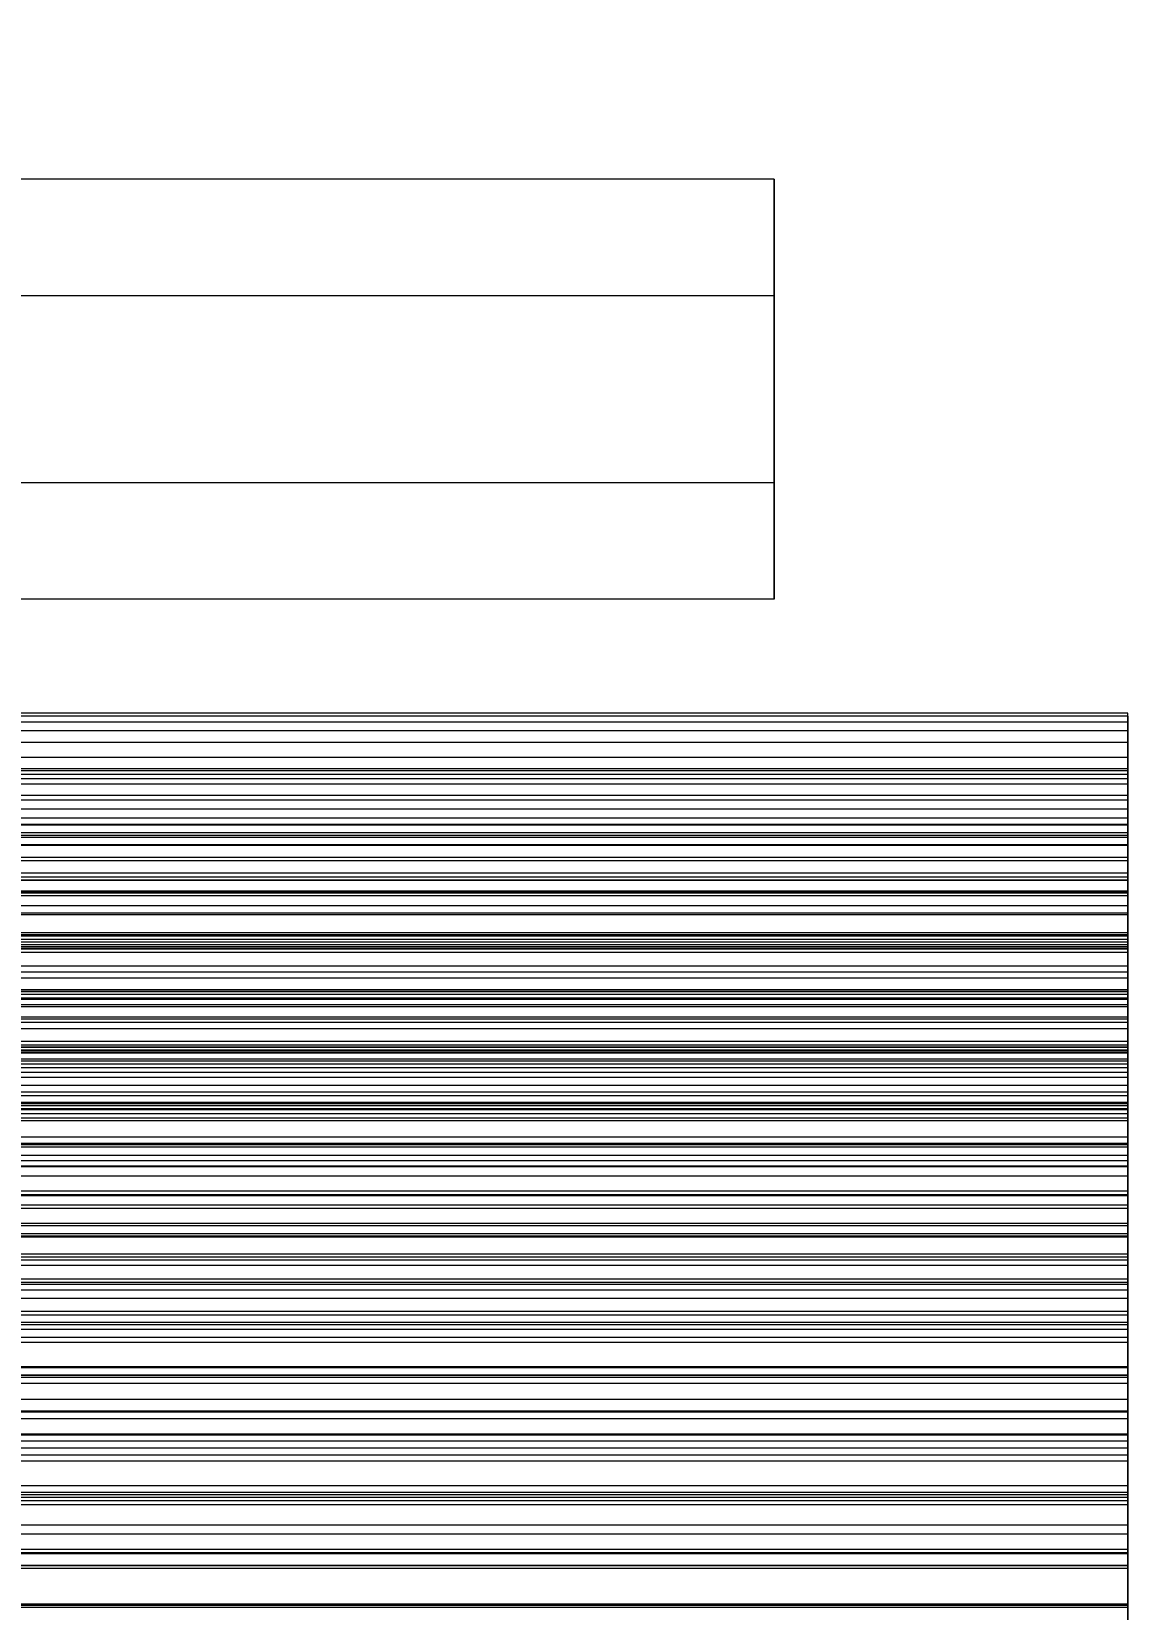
# Model space of a CAD drawing. Header units: millimetres. Extents: x -191664 to 191490, y -197311 to 10263.
# Drawn here: x 2627 to 2721.3, y -117138.5 to -117004.7 of the extents above; entities that cross this region are included whole.
import ezdxf

# ---------------------------------------------------------------- set-up
doc = ezdxf.new("R2010")
doc.units = ezdxf.units.MM
doc.layers.add('DET_briquetadora_frontal', color=7, linetype='Continuous', lineweight=0)
doc.layers.add('R15_COTAS_TRANSPORTE_P', color=1, linetype='Continuous', lineweight=0)
doc.dimstyles.new('PLANTA_20', dxfattribs={"dimtxt": 50, "dimasz": 30, "dimexe": 30, "dimexo": 16, "dimgap": 20, "dimtad": 1, "dimtih": 1, "dimtoh": 1, "dimdec": 1, "dimzin": 0, "dimdsep": 46, "dimcen": 0.09, "dimadec": 0, "dimazin": 0, "dimtfac": 1, "dimtdec": 4, "dimtofl": 0, "dimtmove": 0, "dimatfit": 3, "dimfxl": 1, "dimtolj": 1, "dimtzin": 0, "dimarcsym": 0})

# ---------------------------------------------------------------- blocks, each defined once
blk = doc.blocks.new('*D133')
at = {"layer": 'Defpoints', "color": 0, "transparency": 16777216}
for p in [(439.69, -194147.98), (217.89, -194406.09), (-500, -194490), (-500, -194490), (500, -194490)]:
    blk.add_point(p, dxfattribs=at)
at = {"layer": 'R15_COTAS_TRANSPORTE_P', "color": 0, "lineweight": -2, "transparency": 16777216}
blk.add_arc((-500, -194490), 722.77, 2.37834, 17.62166, dxfattribs=at)
at = {"layer": 'R15_COTAS_TRANSPORTE_P', "color": 0, "transparency": 16777216}
for points in [[(184.12, -194272.81), (193.59, -194269.58), (179.18, -194242.8)], [(227.15, -194459.9), (217.15, -194460.11), (222.77, -194490)]]:
    blk.add_solid(points, dxfattribs=at)

msp = doc.modelspace()

# ---------------------------------------------------------------- linework, layer by layer
at = {"layer": 'DET_briquetadora_frontal', "color": 9, "true_color": 0xb9c3c2}
for p, q in [((2690, -117017.25), (2450, -117017.25)), ((2690, -117017.25), (2690, -117019.11)), ((2690, -117018.91), (2690, -117017.25)), ((2690, -117017.75), (2690, -117017.65)), ((2690, -117017.65), (2690, -117020.99)), ((2690, -117021.28), (2690, -117017.75)), ((2690, -117023.77), (2690, -117018.91)), ((2690, -117019.11), (2690, -117024.13)), ((2690, -117020.99), (2690, -117027.12)), ((2690, -117027.53), (2690, -117021.28)), ((2690, -117030.87), (2690, -117023.77)), ((2690, -117024.13), (2690, -117031.31)), ((2690, -117027.12), (2450, -117027.12)), ((2690, -117027.12), (2690, -117034.82)), ((2690, -117035.28), (2690, -117027.53)), ((2690, -117038.79), (2690, -117030.87)), ((2690, -117031.31), (2690, -117039.23)), ((2690, -117034.82), (2690, -117042.57)), ((2690, -117042.98), (2690, -117035.28)), ((2690, -117045.97), (2690, -117038.79)), ((2690, -117039.23), (2690, -117046.33)), ((2690, -117042.98), (2450, -117042.98)), ((2690, -117042.57), (2690, -117048.82)), ((2690, -117049.11), (2690, -117042.98)), ((2690, -117050.99), (2690, -117045.97)), ((2690, -117046.33), (2690, -117051.18)), ((2690, -117048.82), (2690, -117052.35)), ((2690, -117052.45), (2690, -117049.11)), ((2690, -117052.85), (2690, -117050.99)), ((2690, -117051.18), (2690, -117052.85)), ((2690, -117052.35), (2690, -117052.45)), ((2690, -117052.85), (2450, -117052.85)), ((2720, -117062.53), (2520, -117062.53)), ((2720, -117062.78), (2520, -117062.78)), ((2720, -117063.27), (2520, -117063.27)), ((2720, -117067.25), (2720, -117062.53)), ((2720, -117063.27), (2720, -117062.78)), ((2720, -117062.78), (2720, -117067.4)), ((2720, -117068.08), (2720, -117063.27)), ((2720, -117064.03), (2520, -117064.03)), ((2720, -117065), (2720, -117064.03)), ((2720, -117064.03), (2720, -117068.53)), ((2720, -117065), (2520, -117065)), ((2720, -117069.89), (2720, -117065)), ((2720, -117066.27), (2520, -117066.27)), ((2720, -117067.25), (2520, -117067.25)), ((2720, -117067.4), (2520, -117067.4)), ((2720, -117067.72), (2720, -117066.27)), ((2720, -117066.27), (2720, -117070.65)), ((2720, -117071.97), (2720, -117067.25)), ((2720, -117067.4), (2720, -117072.03)), ((2720, -117067.72), (2520, -117067.72)), ((2720, -117068.08), (2520, -117068.08)), ((2720, -117068.53), (2520, -117068.53)), ((2720, -117072.67), (2720, -117067.72)), ((2720, -117072.88), (2720, -117068.08)), ((2720, -117068.53), (2720, -117073.06)), ((2720, -117069.49), (2520, -117069.49)), ((2720, -117069.89), (2520, -117069.89)), ((2720, -117071.42), (2720, -117069.49)), ((2720, -117069.49), (2720, -117073.73)), ((2720, -117074.76), (2720, -117069.89)), ((2720, -117070.65), (2520, -117070.65)), ((2720, -117071.42), (2520, -117071.42)), ((2720, -117070.65), (2720, -117075.05)), ((2720, -117076.43), (2720, -117071.42)), ((2720, -117071.97), (2520, -117071.97)), ((2720, -117072.03), (2520, -117072.03)), ((2720, -117072.67), (2520, -117072.67)), ((2720, -117076.7), (2720, -117071.97)), ((2720, -117072.03), (2720, -117076.67)), ((2720, -117077.61), (2720, -117072.67)), ((2720, -117072.88), (2520, -117072.88)), ((2720, -117073.06), (2520, -117073.06)), ((2720, -117073.69), (2520, -117073.69)), ((2720, -117073.73), (2520, -117073.73)), ((2720, -117077.68), (2720, -117072.88)), ((2720, -117073.06), (2720, -117077.6)), ((2720, -117076.09), (2720, -117073.69)), ((2720, -117073.69), (2720, -117077.79)), ((2720, -117073.73), (2720, -117078.01)), ((2720, -117074.76), (2520, -117074.76)), ((2720, -117075.05), (2520, -117075.05)), ((2720, -117079.63), (2720, -117074.76)), ((2720, -117075.05), (2720, -117079.49)), ((2720, -117076.09), (2520, -117076.09)), ((2720, -117076.43), (2520, -117076.43)), ((2720, -117076.67), (2520, -117076.67)), ((2720, -117076.7), (2520, -117076.7)), ((2720, -117081.14), (2720, -117076.09)), ((2720, -117081.41), (2720, -117076.43)), ((2720, -117076.67), (2720, -117081.32)), ((2720, -117081.43), (2720, -117076.7)), ((2720, -117077.6), (2520, -117077.6)), ((2720, -117077.61), (2520, -117077.61)), ((2720, -117077.68), (2520, -117077.68)), ((2720, -117077.79), (2520, -117077.79)), ((2720, -117078.01), (2520, -117078.01)), ((2720, -117077.6), (2720, -117082.17)), ((2720, -117082.52), (2720, -117077.61)), ((2720, -117082.48), (2720, -117077.68)), ((2720, -117077.79), (2720, -117081.93)), ((2720, -117078.01), (2720, -117082.33)), ((2720, -117078.86), (2520, -117078.86)), ((2720, -117079.49), (2520, -117079.49)), ((2720, -117081.72), (2720, -117078.86)), ((2720, -117078.86), (2720, -117082.8)), ((2720, -117079.49), (2720, -117083.96)), ((2720, -117079.63), (2520, -117079.63)), ((2720, -117084.47), (2720, -117079.63)), ((2720, -117081.14), (2520, -117081.14)), ((2720, -117081.32), (2520, -117081.32)), ((2720, -117081.41), (2520, -117081.41)), ((2720, -117081.43), (2520, -117081.43)), ((2720, -117081.72), (2520, -117081.72)), ((2720, -117081.93), (2520, -117081.93)), ((2720, -117082.17), (2520, -117082.17)), ((2720, -117086.16), (2720, -117081.14)), ((2720, -117081.32), (2720, -117085.99)), ((2720, -117086.37), (2720, -117081.41)), ((2720, -117086.15), (2720, -117081.43)), ((2720, -117086.81), (2720, -117081.72)), ((2720, -117081.93), (2720, -117086.12)), ((2720, -117082.17), (2720, -117086.75)), ((2720, -117082.33), (2520, -117082.33)), ((2720, -117082.48), (2520, -117082.48)), ((2720, -117082.52), (2520, -117082.52)), ((2720, -117082.8), (2520, -117082.8)), ((2720, -117082.33), (2720, -117086.69)), ((2720, -117087.26), (2720, -117082.48)), ((2720, -117087.41), (2720, -117082.52)), ((2720, -117082.8), (2720, -117086.79)), ((2720, -117083.96), (2520, -117083.96)), ((2720, -117084.47), (2520, -117084.47)), ((2720, -117083.96), (2720, -117088.46)), ((2720, -117089.3), (2720, -117084.47)), ((2720, -117084.98), (2520, -117084.98)), ((2720, -117085.99), (2520, -117085.99)), ((2720, -117086.12), (2520, -117086.12)), ((2720, -117086.15), (2520, -117086.15)), ((2720, -117086.16), (2520, -117086.16)), ((2720, -117088.3), (2720, -117084.98)), ((2720, -117084.98), (2720, -117088.75)), ((2720, -117085.99), (2720, -117090.66)), ((2720, -117086.12), (2720, -117090.36)), ((2720, -117090.88), (2720, -117086.15)), ((2720, -117091.14), (2720, -117086.16)), ((2720, -117086.37), (2520, -117086.37)), ((2720, -117086.69), (2520, -117086.69)), ((2720, -117086.75), (2520, -117086.75)), ((2720, -117086.79), (2520, -117086.79)), ((2720, -117086.81), (2520, -117086.81)), ((2720, -117087.26), (2520, -117087.26)), ((2720, -117087.41), (2520, -117087.41)), ((2720, -117091.28), (2720, -117086.37)), ((2720, -117086.69), (2720, -117091.09)), ((2720, -117086.75), (2720, -117091.36)), ((2720, -117086.79), (2720, -117090.85)), ((2720, -117091.85), (2720, -117086.81)), ((2720, -117092.02), (2720, -117087.26)), ((2720, -117092.27), (2720, -117087.41)), ((2720, -117088.3), (2520, -117088.3)), ((2720, -117088.46), (2520, -117088.46)), ((2720, -117088.75), (2520, -117088.75)), ((2720, -117093.41), (2720, -117088.3)), ((2720, -117088.46), (2720, -117092.99)), ((2720, -117088.75), (2720, -117092.59)), ((2720, -117089.3), (2520, -117089.3)), ((2720, -117094.09), (2720, -117089.3)), ((2720, -117090.36), (2520, -117090.36)), ((2720, -117090.66), (2520, -117090.66)), ((2720, -117090.85), (2520, -117090.85)), ((2720, -117090.88), (2520, -117090.88)), ((2720, -117091.09), (2520, -117091.09)), ((2720, -117091.14), (2520, -117091.14)), ((2720, -117091.28), (2520, -117091.28)), ((2720, -117091.36), (2520, -117091.36)), ((2720, -117090.36), (2720, -117094.65)), ((2720, -117090.85), (2720, -117094.96)), ((2720, -117091.36), (2720, -117090.88)), ((2720, -117091.09), (2720, -117095.54)), ((2720, -117096.08), (2720, -117091.14)), ((2720, -117096.16), (2720, -117091.28)), ((2720, -117091.85), (2520, -117091.85)), ((2720, -117092.02), (2520, -117092.02)), ((2720, -117092.04), (2520, -117092.04)), ((2720, -117092.27), (2520, -117092.27)), ((2720, -117092.59), (2520, -117092.59)), ((2720, -117096.85), (2720, -117091.85)), ((2720, -117092.99), (2720, -117092.02)), ((2720, -117095.81), (2720, -117092.04)), ((2720, -117092.04), (2720, -117095.64)), ((2720, -117097.08), (2720, -117092.27)), ((2720, -117092.59), (2720, -117096.5)), ((2720, -117092.99), (2520, -117092.99)), ((2720, -117093.41), (2520, -117093.41)), ((2720, -117094.09), (2520, -117094.09)), ((2720, -117098.46), (2720, -117093.41)), ((2720, -117095.54), (2720, -117094.09)), ((2720, -117094.65), (2520, -117094.65)), ((2720, -117094.96), (2520, -117094.96)), ((2720, -117095.54), (2520, -117095.54)), ((2720, -117094.65), (2720, -117099)), ((2720, -117094.96), (2720, -117099.13)), ((2720, -117095.64), (2520, -117095.64)), ((2720, -117095.81), (2520, -117095.81)), ((2720, -117096.08), (2520, -117096.08)), ((2720, -117096.16), (2520, -117096.16)), ((2720, -117096.5), (2520, -117096.5)), ((2720, -117096.85), (2520, -117096.85)), ((2720, -117095.64), (2720, -117099.31)), ((2720, -117100.93), (2720, -117095.81)), ((2720, -117100.96), (2720, -117096.08)), ((2720, -117100.98), (2720, -117096.16)), ((2720, -117096.5), (2720, -117100.47)), ((2720, -117101.79), (2720, -117096.85)), ((2720, -117097.08), (2520, -117097.08)), ((2720, -117099), (2720, -117097.08)), ((2720, -117098.46), (2520, -117098.46)), ((2720, -117099), (2520, -117099)), ((2720, -117099.13), (2520, -117099.13)), ((2720, -117099.31), (2520, -117099.31)), ((2720, -117103.46), (2720, -117098.46)), ((2720, -117099.13), (2720, -117103.37)), ((2720, -117099.31), (2720, -117103.06)), ((2720, -117100.02), (2520, -117100.02)), ((2720, -117100.47), (2520, -117100.47)), ((2720, -117100.93), (2520, -117100.93)), ((2720, -117104.24), (2720, -117100.02)), ((2720, -117100.02), (2720, -117103.44)), ((2720, -117100.47), (2720, -117104.51)), ((2720, -117105.98), (2720, -117100.93)), ((2720, -117100.96), (2520, -117100.96)), ((2720, -117100.98), (2520, -117100.98)), ((2720, -117101.79), (2520, -117101.79)), ((2720, -117105.78), (2720, -117100.96)), ((2720, -117103.37), (2720, -117100.98)), ((2720, -117106.66), (2720, -117101.79)), ((2720, -117103.06), (2520, -117103.06)), ((2720, -117103.37), (2520, -117103.37)), ((2720, -117103.44), (2520, -117103.44)), ((2720, -117103.46), (2520, -117103.46)), ((2720, -117103.06), (2720, -117106.88)), ((2720, -117103.44), (2720, -117106.94)), ((2720, -117108.39), (2720, -117103.46)), ((2720, -117104.24), (2520, -117104.24)), ((2720, -117104.51), (2520, -117104.51)), ((2720, -117109.35), (2720, -117104.24)), ((2720, -117104.51), (2720, -117108.64)), ((2720, -117105.78), (2520, -117105.78)), ((2720, -117105.98), (2520, -117105.98)), ((2720, -117108.64), (2720, -117105.78)), ((2720, -117110.97), (2720, -117105.98)), ((2720, -117106.66), (2520, -117106.66)), ((2720, -117106.88), (2520, -117106.88)), ((2720, -117106.94), (2520, -117106.94)), ((2720, -117111.46), (2720, -117106.66)), ((2720, -117106.88), (2720, -117110.79)), ((2720, -117106.94), (2720, -117110.52)), ((2720, -117108.39), (2520, -117108.39)), ((2720, -117108.64), (2520, -117108.64)), ((2720, -117108.91), (2520, -117108.91)), ((2720, -117113.25), (2720, -117108.39)), ((2720, -117113.56), (2720, -117108.91)), ((2720, -117108.91), (2720, -117112.14)), ((2720, -117109.35), (2520, -117109.35)), ((2720, -117114.39), (2720, -117109.35)), ((2720, -117110.52), (2520, -117110.52)), ((2720, -117110.79), (2520, -117110.79)), ((2720, -117110.97), (2520, -117110.97)), ((2720, -117111.46), (2520, -117111.46)), ((2720, -117110.52), (2720, -117114.18)), ((2720, -117110.79), (2720, -117114.78)), ((2720, -117115.89), (2720, -117110.97)), ((2720, -117114.78), (2720, -117111.46)), ((2720, -117112.14), (2520, -117112.14)), ((2720, -117112.14), (2720, -117115.45)), ((2720, -117113.25), (2520, -117113.25)), ((2720, -117113.56), (2520, -117113.56)), ((2720, -117114.18), (2520, -117114.18)), ((2720, -117118.03), (2720, -117113.25)), ((2720, -117118.65), (2720, -117113.56)), ((2720, -117114.18), (2720, -117117.94)), ((2720, -117114.39), (2520, -117114.39)), ((2720, -117114.78), (2520, -117114.78)), ((2720, -117115.45), (2520, -117115.45)), ((2720, -117119.36), (2720, -117114.39)), ((2720, -117115.45), (2720, -117118.86)), ((2720, -117115.89), (2520, -117115.89)), ((2720, -117120.72), (2720, -117115.89)), ((2720, -117117.94), (2520, -117117.94)), ((2720, -117118.03), (2520, -117118.03)), ((2720, -117117.94), (2720, -117121.8)), ((2720, -117121.8), (2720, -117118.03)), ((2720, -117118.65), (2520, -117118.65)), ((2720, -117118.68), (2520, -117118.68)), ((2720, -117118.86), (2520, -117118.86)), ((2720, -117119.36), (2520, -117119.36)), ((2720, -117123.67), (2720, -117118.65)), ((2720, -117123.75), (2720, -117118.68)), ((2720, -117118.68), (2720, -117121.71)), ((2720, -117118.86), (2720, -117122.35)), ((2720, -117124.24), (2720, -117119.36)), ((2720, -117120.72), (2520, -117120.72)), ((2720, -117125.45), (2720, -117120.72)), ((2720, -117121.71), (2520, -117121.71)), ((2720, -117121.8), (2520, -117121.8)), ((2720, -117121.71), (2720, -117124.83)), ((2720, -117122.35), (2520, -117122.35)), ((2720, -117123.67), (2520, -117123.67)), ((2720, -117122.35), (2720, -117125.95)), ((2720, -117128.6), (2720, -117123.67)), ((2720, -117123.75), (2520, -117123.75)), ((2720, -117124.24), (2520, -117124.24)), ((2720, -117124.83), (2520, -117124.83)), ((2720, -117128.81), (2720, -117123.75)), ((2720, -117129.03), (2720, -117124.24)), ((2720, -117124.83), (2720, -117128.05)), ((2720, -117125.45), (2520, -117125.45)), ((2720, -117125.95), (2520, -117125.95)), ((2720, -117129.66), (2720, -117125.45)), ((2720, -117125.95), (2720, -117129.66)), ((2720, -117128.05), (2520, -117128.05)), ((2720, -117128.6), (2520, -117128.6)), ((2720, -117128.81), (2520, -117128.81)), ((2720, -117129.03), (2520, -117129.03)), ((2720, -117128.05), (2720, -117131.37)), ((2720, -117133.44), (2720, -117128.6)), ((2720, -117133.79), (2720, -117128.81)), ((2720, -117133.72), (2720, -117129.03)), ((2720, -117129.3), (2520, -117129.3)), ((2720, -117129.66), (2520, -117129.66)), ((2720, -117134.78), (2720, -117129.3)), ((2720, -117129.3), (2720, -117132.13)), ((2720, -117131.37), (2520, -117131.37)), ((2720, -117131.37), (2720, -117134.81)), ((2720, -117132.13), (2520, -117132.13)), ((2720, -117132.13), (2720, -117135.05)), ((2720, -117133.44), (2520, -117133.44)), ((2720, -117133.72), (2520, -117133.72)), ((2720, -117133.79), (2520, -117133.79)), ((2720, -117138.18), (2720, -117133.44)), ((2720, -117138.36), (2720, -117133.72)), ((2720, -117138.68), (2720, -117133.79)), ((2720, -117134.78), (2520, -117134.78)), ((2720, -117134.81), (2520, -117134.81)), ((2720, -117135.05), (2520, -117135.05)), ((2720, -117139.8), (2720, -117134.78)), ((2720, -117134.81), (2720, -117138.36)), ((2720, -117135.05), (2720, -117138.08)), ((2720, -117138.08), (2520, -117138.08)), ((2720, -117138.18), (2520, -117138.18)), ((2720, -117138.36), (2520, -117138.36)), ((2720, -117138.08), (2720, -117141.22)), ((2720, -117142.81), (2720, -117138.18))]:
    msp.add_line(p, q, dxfattribs=at)

# ---------------------------------------------------------------- dimensions: what is measured, and where the dimension line sits
at = {"layer": 'R15_COTAS_TRANSPORTE_P'}
dim = msp.add_angular_dim_2l(base=(217.89, -194406.09), line1=((-500, -194490), (500, -194490)), line2=((-500, -194490), (439.69, -194147.98)), dimstyle='PLANTA_20', dxfattribs=at)
dim.commit()
dim.dimension.update_dxf_attribs({"geometry": '*D133', "text_midpoint": (191490.46, -33543.69)})

doc.saveas('drawing.dxf')
